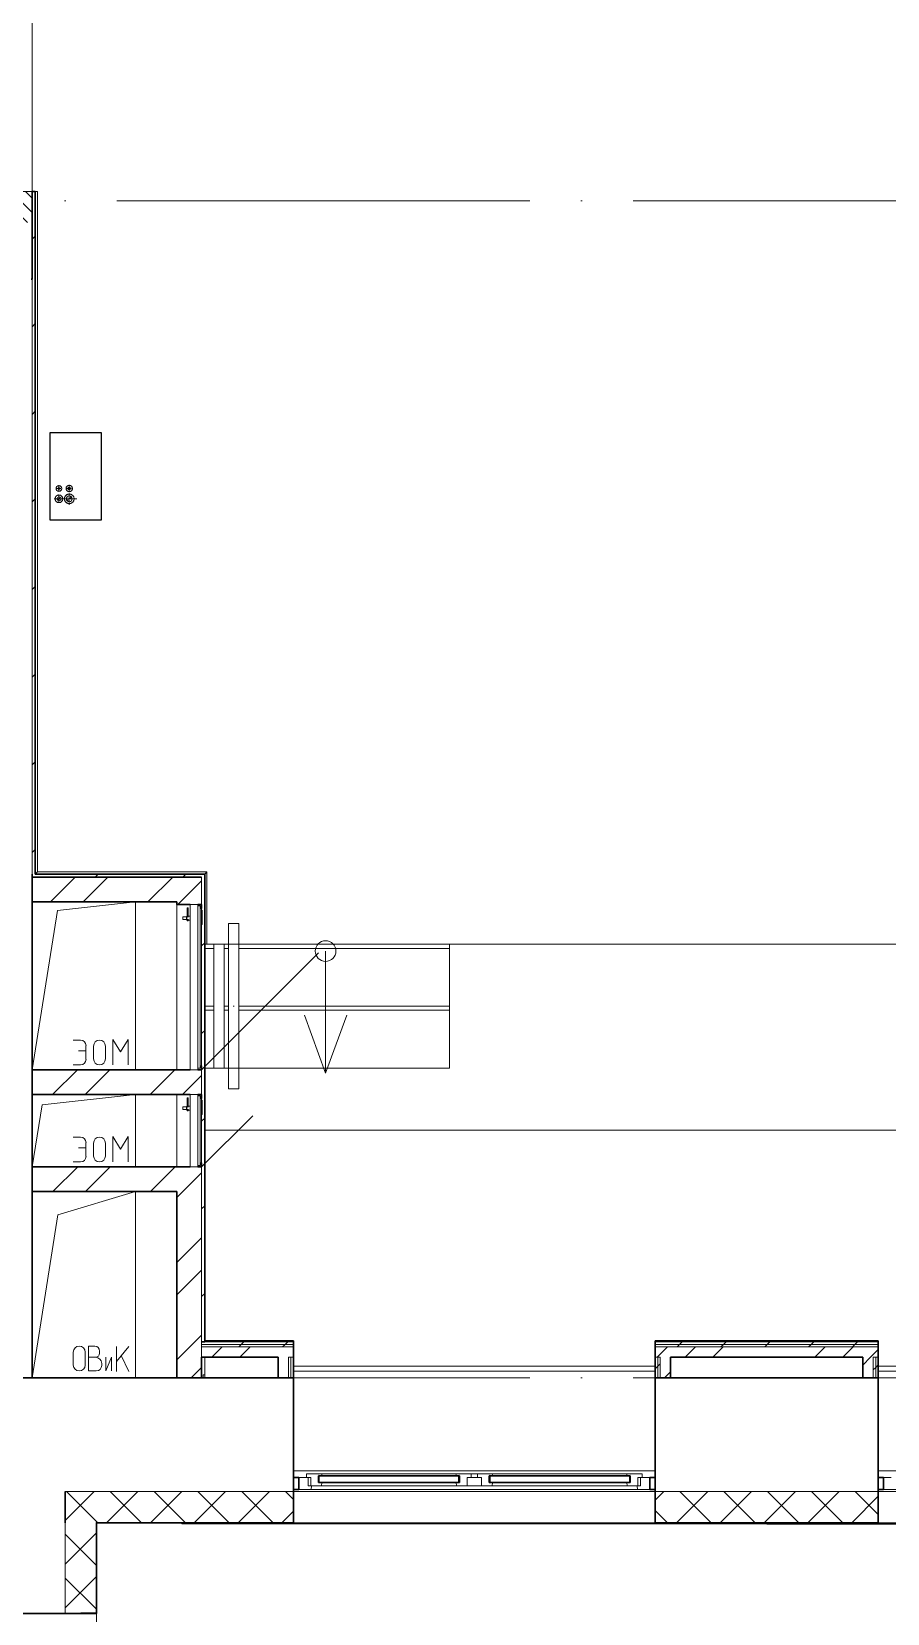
# Model space of a CAD drawing. Header units: millimetres. Extents: x -88595 to 880822, y -1054509 to -148035.
# Drawn here: x 302601 to 306742, y -248392 to -240733 of the extents above; entities that cross this region are included whole.
import ezdxf

# ---------------------------------------------------------------- set-up
doc = ezdxf.new("R2010")
doc.units = ezdxf.units.MM
for name, pattern in [('$0$ADSK_Осевая', [14, 10, -2, 0, -2]), ('ADSK_Линия сетки', [25, 20, -2.5, 0, -2.5]), ('ADSK_Штриховая_ш2 п1_5', [4.5, 3, -1.5])]:
    doc.linetypes.add(name, pattern=pattern)
for name, color, linetype, lineweight in [('_ Окна', 7, 'Continuous', 30), ('Аннотация', 7, 'Continuous', 20), ('Двери', 7, 'Continuous', 9), ('Изоляция', 7, 'Continuous', 18), ('Лестницы', 7, 'Continuous', 9), ('Линии', 7, 'Continuous', 9), ('Оборудование', 7, 'Continuous', 18), ('Ограждение', 7, 'Continuous', 9), ('Окна', 7, 'Continuous', 9), ('Оси', 7, 'Continuous', 9), ('Перекрытие', 7, 'Continuous', 18), ('Стены внутренние', 7, 'Continuous', 18), ('Стены наружные', 7, 'Continuous', 18), ('Стены штриховка', 7, 'Continuous', 9), ('Трубопровод', 7, 'Continuous', 18), ('Трубопроводы', 7, 'Continuous', 18), ('Узлы', 7, 'Continuous', 18)]:
    doc.layers.add(name, color=color, linetype=linetype, lineweight=lineweight)
doc.layers.add('П4', color=1, linetype='Continuous')

# ---------------------------------------------------------------- blocks, each defined once
blk = doc.blocks.new('2 этаж')
at = {"layer": 'Двери', "lineweight": 18, "true_color": 0xff0000}
h = blk.add_hatch(dxfattribs=at)
h.set_pattern_fill('FP_2', color=1, angle=90, style=0, pattern_type=2)
h.set_pattern_definition([(135, (331742.5, 687026.506), (-35.3553, -35.3553), [])])
h.paths.add_polyline_path([(331547.5, 686151.5), (331937.5, 686151.5), (331937.5, 686301.5), (331547.5, 686301.5), (331547.5, 686242.7)])
h.paths.add_polyline_path([(331547.5, 688001.5), (331937.5, 688001.5), (331937.5, 688151.5), (331547.5, 688151.5)])
at = {"lineweight": 18}
for p, q in [((332136.6, 680618.9), (332136.6, 680681.5)), ((332194, 680618.9), (332194, 680681.5)), ((332240.8, 680710.2), (332210.8, 680710.2)), ((332210.8, 680710.2), (332210.8, 680590.2)), ((332244.1, 680656.8), (332210.8, 680656.8)), ((332264.1, 680676.8), (332264.1, 680686.8)), ((332293.2, 680590.2), (332321.9, 680656.8)), ((332293.2, 680590.2), (332293.2, 680656.8)), ((332321.9, 680590.2), (332321.9, 680656.8)), ((332405, 680708.1), (332345, 680636.6)), ((332345, 680588.1), (332345, 680708.1)), ((332405, 680588.1), (332369, 680665.3)), ((332210.8, 680590.2), (332247.5, 680590.2)), ((332274.1, 680616.8), (332274.1, 680626.8))]:
    blk.add_line(p, q, dxfattribs=at)
for centre, radius, start, end in [((332165.3, 680681.5), 28.7, 0, 180), ((332240.8, 680686.8), 23.3, 0, 90), ((332244.1, 680676.8), 20, 270, 0), ((332244.1, 680626.8), 30, 0, 90), ((332165.3, 680618.9), 28.7, 180, 0), ((332247.5, 680616.8), 26.7, 270, 0)]:
    blk.add_arc(centre, radius, start, end, dxfattribs=at)
at = {"layer": '_ Окна'}
for p, q in [((333227.5, 680074.5), (333202.5, 680074.5)), ((333227.5, 680016.5), (333227.5, 680074.5)), ((333325.5, 680082.5), (333322.5, 680082.5)), ((333322.5, 680082.5), (333322.5, 680050.5)), ((333322.5, 680050.5), (333325.5, 680050.5)), ((334002.5, 680082.5), (333325.5, 680082.5)), ((333325.5, 680082.5), (333325.5, 680050.5)), ((333325.5, 680050.5), (333325.5, 680082.5)), ((333325.5, 680050.5), (334002.5, 680050.5)), ((334002.5, 680050.5), (334002.5, 680082.5)), ((334002.5, 680082.5), (334002.5, 680050.5)), ((334005.5, 680082.5), (334002.5, 680082.5)), ((334002.5, 680050.5), (334005.5, 680050.5)), ((334005.5, 680050.5), (334005.5, 680082.5)), ((334152.5, 680082.5), (334149.5, 680082.5)), ((334149.5, 680082.5), (334149.5, 680050.5)), ((334149.5, 680050.5), (334152.5, 680050.5)), ((334829.5, 680082.5), (334152.5, 680082.5)), ((334152.5, 680082.5), (334152.5, 680050.5)), ((334152.5, 680050.5), (334152.5, 680082.5)), ((334152.5, 680050.5), (334829.5, 680050.5)), ((334829.5, 680050.5), (334829.5, 680082.5)), ((334829.5, 680082.5), (334829.5, 680050.5)), ((334832.5, 680082.5), (334829.5, 680082.5)), ((334829.5, 680050.5), (334832.5, 680050.5)), ((334832.5, 680050.5), (334832.5, 680082.5)), ((334952.5, 680074.5), (334927.5, 680074.5)), ((334927.5, 680074.5), (334927.5, 680016.5)), ((336057.5, 680074.5), (336032.5, 680074.5)), ((336057.5, 680016.5), (336057.5, 680074.5)), ((333202.5, 680016.5), (333227.5, 680016.5)), ((334927.5, 680016.5), (334952.5, 680016.5)), ((336032.5, 680016.5), (336057.5, 680016.5))]:
    blk.add_line(p, q, dxfattribs=at)
at = {"layer": '_ Окна', "lineweight": 18}
for p, q in [((333265.5, 680074.5), (333227.5, 680074.5)), ((333227.5, 680074.5), (333227.5, 680016.5)), ((333321.5, 680091.5), (333265.5, 680091.5)), ((333265.5, 680091.5), (333265.5, 680074.5)), ((333265.5, 680074.5), (333285.5, 680074.5)), ((333273.5, 680033.5), (333273.5, 680074.5)), ((333285.5, 680074.5), (333285.5, 680033.5)), ((333322.5, 680090.5), (333321.5, 680091.5)), ((333323.5, 680091.5), (333322.5, 680090.5)), ((333322.5, 680050.5), (333322.5, 680082.5)), ((333322.5, 680082.5), (333340.5, 680082.5)), ((333340.5, 680050.5), (333322.5, 680050.5)), ((333338.1, 680091.5), (333323.5, 680091.5)), ((333335.9, 680033.5), (333340.5, 680050.5)), ((333340.5, 680082.5), (333338.1, 680091.5)), ((333989.9, 680091.5), (333987.5, 680082.5)), ((333987.5, 680082.5), (334005.5, 680082.5)), ((334005.5, 680050.5), (333987.5, 680050.5)), ((333987.5, 680050.5), (333992.1, 680033.5)), ((334004.5, 680091.5), (333989.9, 680091.5)), ((334005.5, 680090.5), (334004.5, 680091.5)), ((334006.5, 680091.5), (334005.5, 680090.5)), ((334005.5, 680082.5), (334005.5, 680050.5)), ((334062.5, 680091.5), (334006.5, 680091.5)), ((334042.5, 680033.5), (334042.5, 680074.5)), ((334042.5, 680074.5), (334062.5, 680074.5)), ((334062.5, 680074.5), (334062.5, 680091.5)), ((334148.5, 680091.5), (334092.5, 680091.5)), ((334092.5, 680091.5), (334092.5, 680074.5)), ((334092.5, 680074.5), (334112.5, 680074.5)), ((334112.5, 680074.5), (334112.5, 680033.5)), ((334149.5, 680090.5), (334148.5, 680091.5)), ((334150.5, 680091.5), (334149.5, 680090.5)), ((334149.5, 680050.5), (334149.5, 680082.5)), ((334149.5, 680082.5), (334167.5, 680082.5)), ((334167.5, 680050.5), (334149.5, 680050.5)), ((334165.1, 680091.5), (334150.5, 680091.5)), ((334162.9, 680033.5), (334167.5, 680050.5)), ((334167.5, 680082.5), (334165.1, 680091.5)), ((334816.9, 680091.5), (334814.5, 680082.5)), ((334814.5, 680082.5), (334832.5, 680082.5)), ((334832.5, 680050.5), (334814.5, 680050.5)), ((334814.5, 680050.5), (334819.1, 680033.5)), ((334831.5, 680091.5), (334816.9, 680091.5)), ((334832.5, 680090.5), (334831.5, 680091.5)), ((334833.5, 680091.5), (334832.5, 680090.5)), ((334832.5, 680082.5), (334832.5, 680050.5)), ((334889.5, 680091.5), (334833.5, 680091.5)), ((334869.5, 680033.5), (334869.5, 680074.5)), ((334869.5, 680074.5), (334889.5, 680074.5)), ((334881.5, 680074.5), (334881.5, 680033.5)), ((334889.5, 680074.5), (334889.5, 680091.5)), ((334927.5, 680074.5), (334889.5, 680074.5)), ((334927.5, 680016.5), (334927.5, 680074.5)), ((336095.5, 680074.5), (336057.5, 680074.5)), ((336057.5, 680074.5), (336057.5, 680016.5)), ((333227.5, 680016.5), (333286.9, 680016.5)), ((333285.5, 680033.5), (333273.5, 680033.5)), ((333285.5, 680033.5), (333335.9, 680033.5)), ((333286.9, 680016.5), (333291.5, 680033.5)), ((333992.1, 680033.5), (334042.5, 680033.5)), ((334112.5, 680033.5), (334162.9, 680033.5)), ((334819.1, 680033.5), (334869.5, 680033.5)), ((334863.5, 680033.5), (334868.1, 680016.5)), ((334868.1, 680016.5), (334927.5, 680016.5)), ((334881.5, 680033.5), (334869.5, 680033.5)), ((336057.5, 680016.5), (336116.9, 680016.5))]:
    blk.add_line(p, q, dxfattribs=at)
at = {"layer": 'Аннотация', "lineweight": 20}
for q in [(333254.9, 682313.4), (333460.1, 682313.4)]:
    blk.add_line((333357.5, 682031.5), q, dxfattribs=at)
blk.add_circle((333357.5, 682623.5), 50, dxfattribs=at)
at = {"layer": 'Двери', "linetype": 'ADSK_Штриховая_ш2 п1_5'}
for p, q in [((331937.5, 686301.5), (331547.5, 686301.5)), ((331937.5, 686151.5), (331937.5, 686301.5))]:
    blk.add_line(p, q, dxfattribs=at)
at = {"layer": 'Лестницы'}
for p, q in [((332817.5, 682656.5), (332772.5, 682656.5)), ((332887.5, 682656.5), (332867.5, 682656.5)), ((333957.5, 682656.5), (332937.5, 682656.5)), ((332817.5, 682636.5), (332772.5, 682636.5)), ((332887.5, 682636.5), (332867.5, 682636.5)), ((333957.5, 682636.5), (332937.5, 682636.5)), ((332817.5, 682356.5), (332772.5, 682356.5)), ((332817.5, 682336.5), (332772.5, 682336.5)), ((332887.5, 682356.5), (332867.5, 682356.5)), ((332887.5, 682336.5), (332867.5, 682336.5)), ((333957.5, 682356.5), (332937.5, 682356.5)), ((333957.5, 682336.5), (332937.5, 682336.5)), ((332817.5, 682056.5), (332772.5, 682056.5)), ((332887.5, 682056.5), (332867.5, 682056.5)), ((333957.5, 682056.5), (332937.5, 682056.5))]:
    blk.add_line(p, q, dxfattribs=at)
at = {"layer": 'Линии', "lineweight": 18, "ltscale": 100}
for p, q in [((331937.5, 682048.8), (332060, 682820.1)), ((332437.1, 682861.5), (332060, 682820.1)), ((332437.1, 682861.5), (332437.1, 682048.8)), ((332135.4, 682192.3), (332172, 682192.3)), ((332328.5, 682194.9), (332365, 682134.9)), ((332328.5, 682072.3), (332328.5, 682194.9)), ((332401.5, 682194.9), (332365, 682134.9)), ((332401.5, 682072.3), (332401.5, 682194.9)), ((332161.5, 682140.2), (332198, 682140.2)), ((332198, 682166.2), (332198, 682098.4)), ((332234.6, 682101), (332234.6, 682163.6)), ((332292, 682101), (332292, 682163.6)), ((332135.4, 682072.3), (332172, 682072.3)), ((331937.5, 681578.8), (331985.2, 681879.2)), ((332437.1, 681928.8), (331985.2, 681879.2)), ((332437.1, 681928.8), (332437.1, 681578.8)), ((332135.4, 681722.3), (332172, 681722.3)), ((332328.5, 681724.9), (332365, 681664.9)), ((332328.5, 681602.3), (332328.5, 681724.9)), ((332401.5, 681724.9), (332365, 681664.9)), ((332401.5, 681602.3), (332401.5, 681724.9)), ((332161.5, 681670.2), (332198, 681670.2)), ((332198, 681696.2), (332198, 681628.4)), ((332234.6, 681631), (332234.6, 681693.6)), ((332292, 681631), (332292, 681693.6)), ((332135.4, 681602.3), (332172, 681602.3)), ((332437.1, 681458.8), (332062.4, 681346.1)), ((332437.1, 681458.8), (332437.1, 680556.5)), ((331937.5, 680556.5), (332062.4, 681346.1))]:
    blk.add_line(p, q, dxfattribs=at)
at = {"layer": 'Линии', "ltscale": 100}
blk.add_line((333957.5, 682056.5), (333957.5, 682631.5), dxfattribs=at)
at = {"layer": 'Линии', "lineweight": 18}
for centre, radius, start, end in [((332172, 682166.2), 26.1, 0, 90), ((332263.3, 682163.6), 28.7, 0, 180), ((332172, 682098.4), 26.1, 270, 0), ((332263.3, 682101), 28.7, 180, 0), ((332172, 681696.2), 26.1, 0, 90), ((332263.3, 681693.6), 28.7, 0, 180), ((332172, 681628.4), 26.1, 270, 0), ((332263.3, 681631), 28.7, 180, 0)]:
    blk.add_arc(centre, radius, start, end, dxfattribs=at)
at = {"layer": 'Оборудование'}
for p, q in [((332687.1, 682833), (332687.1, 682787.2)), ((332692.1, 682833), (332687.1, 682833)), ((332692.1, 682787.2), (332692.1, 682833)), ((332738.9, 682848.8), (332702.5, 682848.8)), ((332702.5, 682848.8), (332702.5, 682048.8)), ((332739.8, 682049.8), (332739.8, 682847.9)), ((332749.5, 682841.8), (332739.8, 682841.8)), ((332750.5, 682056.8), (332750.5, 682840.9)), ((332757.5, 682829.8), (332752, 682829.8)), ((332757.5, 682067.8), (332757.5, 682829.8)), ((332759.5, 682820.8), (332757.5, 682820.8)), ((332759.5, 682816.8), (332759.5, 682820.8)), ((332759.5, 682816.8), (332759.5, 682820.8)), ((332759.5, 682816.8), (332759.5, 682756.3)), ((332684.6, 682788.5), (332667.2, 682788.5)), ((332667.2, 682788.5), (332667.2, 682776.2)), ((332667.2, 682776.2), (332684.6, 682776.2)), ((332686.6, 682790.4), (332684.6, 682788.5)), ((332684.6, 682788.5), (332684.6, 682776.2)), ((332684.6, 682776.2), (332686.6, 682774.3)), ((332702.5, 682792), (332686.6, 682792)), ((332686.6, 682792), (332686.6, 682772.7)), ((332686.6, 682772.7), (332702.5, 682772.7)), ((332687.1, 682777.5), (332687.1, 682769.3)), ((332687.1, 682769.3), (332692.1, 682769.3)), ((332692.1, 682769.3), (332692.1, 682777.5)), ((332757.5, 682752.3), (332759.5, 682752.3)), ((332759.5, 682752.3), (332759.5, 682756.3)), ((332759.5, 682752.3), (332759.5, 682756.3)), ((332757.5, 682048.8), (333323.2, 682614.5)), ((332702.5, 682048.8), (332738.9, 682048.8)), ((332739.8, 682055.8), (332749.5, 682055.8)), ((332752, 682067.8), (332757.5, 682067.8)), ((332687.1, 681913), (332687.1, 681867.2)), ((332692.1, 681913), (332687.1, 681913)), ((332692.1, 681867.2), (332692.1, 681913)), ((332738.9, 681928.8), (332702.5, 681928.8)), ((332702.5, 681928.8), (332702.5, 681578.8)), ((332739.8, 681579.8), (332739.8, 681927.9)), ((332749.5, 681921.8), (332739.8, 681921.8)), ((332749.5, 681900.8), (332750.7, 681900.8)), ((332749.5, 681900.8), (332750.7, 681900.8)), ((332750.5, 681586.8), (332750.5, 681920.9)), ((332757.5, 681909.8), (332752, 681909.8)), ((332757.5, 681597.8), (332757.5, 681909.8)), ((332759.5, 681900.8), (332757.5, 681900.8)), ((332759.5, 681896.8), (332759.5, 681900.8)), ((332759.5, 681896.8), (332759.5, 681900.8)), ((332759.5, 681896.8), (332759.5, 681836.3)), ((332684.6, 681868.5), (332667.2, 681868.5)), ((332667.2, 681868.5), (332667.2, 681856.2)), ((332667.2, 681856.2), (332684.6, 681856.2)), ((332686.6, 681870.4), (332684.6, 681868.5)), ((332684.6, 681868.5), (332684.6, 681856.2)), ((332684.6, 681856.2), (332686.6, 681854.3)), ((332702.5, 681872), (332686.6, 681872)), ((332686.6, 681872), (332686.6, 681852.7)), ((332686.6, 681852.7), (332702.5, 681852.7)), ((332687.1, 681857.5), (332687.1, 681849.3)), ((332687.1, 681849.3), (332692.1, 681849.3)), ((332692.1, 681849.3), (332692.1, 681857.5)), ((332757.5, 681832.3), (332759.5, 681832.3)), ((332757.5, 681578.8), (333005, 681826.3)), ((332759.5, 681832.3), (332759.5, 681836.3)), ((332759.5, 681832.3), (332759.5, 681836.3)), ((332702.5, 681578.8), (332738.9, 681578.8)), ((332739.8, 681585.8), (332749.5, 681585.8)), ((332750.7, 681606.8), (332749.5, 681606.8)), ((332749.5, 681606.8), (332750.7, 681606.8)), ((332752, 681597.8), (332757.5, 681597.8))]:
    blk.add_line(p, q, dxfattribs=at)
for points, knots in [([(332739.8, 682847.9), (332739.8, 682848), (332739.8, 682848.1), (332739.7, 682848.3), (332739.7, 682848.4), (332739.5, 682848.6), (332739.3, 682848.7), (332739.1, 682848.8), (332739, 682848.8), (332738.9, 682848.8)], [0, 0, 0, 0, 0.166667, 0.25, 0.333333, 0.5, 0.666667, 0.833333, 1, 1, 1, 1]), ([(332750.5, 682840.9), (332750.5, 682841), (332750.5, 682841.1), (332750.4, 682841.3), (332750.4, 682841.4), (332750.3, 682841.5), (332750.2, 682841.6), (332750, 682841.7), (332749.8, 682841.8), (332749.6, 682841.8), (332749.5, 682841.8)], [0, 0, 0, 0, 0.166667, 0.25, 0.333333, 0.416667, 0.541667, 0.666667, 0.833333, 1, 1, 1, 1]), ([(332752, 682829.8), (332751.9, 682829.8), (332751.7, 682829.9), (332751.4, 682830), (332751.3, 682830), (332751.1, 682830.2), (332750.9, 682830.3), (332750.8, 682830.4), (332750.7, 682830.6), (332750.6, 682830.8), (332750.5, 682831), (332750.5, 682831.2), (332750.5, 682831.4)], [0, 0, 0, 0, 0.166667, 0.25, 0.333333, 0.416667, 0.5, 0.583333, 0.666667, 0.75, 0.833333, 1, 1, 1, 1]), ([(332738.9, 682048.8), (332739, 682048.8), (332739.1, 682048.9), (332739.3, 682049), (332739.5, 682049.1), (332739.7, 682049.3), (332739.7, 682049.4), (332739.8, 682049.6), (332739.8, 682049.7), (332739.8, 682049.8)], [-1, -1, -1, -1, -0.833333, -0.666667, -0.5, -0.333333, -0.25, -0.166667, 0, 0, 0, 0]), ([(332749.5, 682055.8), (332749.6, 682055.8), (332749.8, 682055.9), (332750, 682056), (332750.2, 682056.1), (332750.3, 682056.2), (332750.4, 682056.3), (332750.4, 682056.4), (332750.5, 682056.6), (332750.5, 682056.7), (332750.5, 682056.8)], [-1, -1, -1, -1, -0.833333, -0.666667, -0.541667, -0.416667, -0.333333, -0.25, -0.166667, 0, 0, 0, 0]), ([(332750.5, 682066.3), (332750.5, 682066.4), (332750.5, 682066.6), (332750.6, 682066.9), (332750.7, 682067.1), (332750.8, 682067.2), (332750.9, 682067.4), (332751.1, 682067.5), (332751.3, 682067.6), (332751.4, 682067.7), (332751.7, 682067.8), (332751.9, 682067.8), (332752, 682067.8)], [-1, -1, -1, -1, -0.833333, -0.75, -0.666667, -0.583333, -0.5, -0.416667, -0.333333, -0.25, -0.166667, 0, 0, 0, 0]), ([(332739.8, 681927.9), (332739.8, 681928), (332739.8, 681928.1), (332739.7, 681928.3), (332739.7, 681928.4), (332739.5, 681928.6), (332739.3, 681928.7), (332739.1, 681928.8), (332739, 681928.8), (332738.9, 681928.8)], [0, 0, 0, 0, 0.166667, 0.25, 0.333333, 0.5, 0.666667, 0.833333, 1, 1, 1, 1]), ([(332750.5, 681920.9), (332750.5, 681921), (332750.5, 681921.1), (332750.4, 681921.3), (332750.4, 681921.4), (332750.3, 681921.5), (332750.2, 681921.6), (332750, 681921.7), (332749.8, 681921.8), (332749.6, 681921.8), (332749.5, 681921.8)], [0, 0, 0, 0, 0.166667, 0.25, 0.333333, 0.416667, 0.541667, 0.666667, 0.833333, 1, 1, 1, 1]), ([(332752, 681909.8), (332751.9, 681909.8), (332751.7, 681909.9), (332751.4, 681910), (332751.3, 681910), (332751.1, 681910.2), (332750.9, 681910.3), (332750.8, 681910.4), (332750.7, 681910.6), (332750.6, 681910.8), (332750.5, 681911), (332750.5, 681911.2), (332750.5, 681911.4)], [0, 0, 0, 0, 0.166667, 0.25, 0.333333, 0.416667, 0.5, 0.583333, 0.666667, 0.75, 0.833333, 1, 1, 1, 1]), ([(332738.9, 681578.8), (332739, 681578.8), (332739.1, 681578.9), (332739.3, 681579), (332739.5, 681579.1), (332739.7, 681579.3), (332739.7, 681579.4), (332739.8, 681579.6), (332739.8, 681579.7), (332739.8, 681579.8)], [-1, -1, -1, -1, -0.833333, -0.666667, -0.5, -0.333333, -0.25, -0.166667, 0, 0, 0, 0]), ([(332749.5, 681585.8), (332749.6, 681585.8), (332749.8, 681585.9), (332750, 681586), (332750.2, 681586.1), (332750.3, 681586.2), (332750.4, 681586.3), (332750.4, 681586.4), (332750.5, 681586.6), (332750.5, 681586.7), (332750.5, 681586.8)], [-1, -1, -1, -1, -0.833333, -0.666667, -0.541667, -0.416667, -0.333333, -0.25, -0.166667, 0, 0, 0, 0]), ([(332750.5, 681596.3), (332750.5, 681596.4), (332750.5, 681596.6), (332750.6, 681596.9), (332750.7, 681597.1), (332750.8, 681597.2), (332750.9, 681597.4), (332751.1, 681597.5), (332751.3, 681597.6), (332751.4, 681597.7), (332751.7, 681597.8), (332751.9, 681597.8), (332752, 681597.8)], [-1, -1, -1, -1, -0.833333, -0.75, -0.666667, -0.583333, -0.5, -0.416667, -0.333333, -0.25, -0.166667, 0, 0, 0, 0])]:
    blk.add_open_spline(points, degree=3, knots=knots, dxfattribs=at)
at = {"layer": 'Ограждение'}
for p, q in [((331952.5, 686301.5), (331962.5, 686301.5)), ((331962.5, 683006.5), (331962.5, 686301.5)), ((331962.5, 683006.5), (331952.5, 682996.5)), ((332782.5, 683006.5), (331962.5, 683006.5)), ((332782.5, 683006.5), (332772.5, 682996.5)), ((332782.5, 682656.5), (332782.5, 683006.5)), ((332887.5, 682756.5), (332887.5, 682656.5)), ((332937.5, 682756.5), (332887.5, 682756.5)), ((332887.5, 682756.5), (332887.5, 682656.5)), ((332914.8, 682756.5), (332910.2, 682756.5)), ((332937.5, 682656.5), (332937.5, 682756.5)), ((332937.5, 682756.5), (332937.5, 682656.5)), ((332817.5, 682656.5), (332867.5, 682656.5)), ((332817.5, 682656.5), (332817.5, 682356.5)), ((332867.5, 682656.5), (332867.5, 682356.5)), ((332887.5, 682656.5), (332887.5, 682348.2)), ((332937.5, 682656.5), (332887.5, 682656.5)), ((332887.5, 682656.5), (332887.5, 682356.5)), ((332937.5, 682348.2), (332937.5, 682656.5)), ((332937.5, 682656.5), (332937.5, 682356.5)), ((333957.5, 682056.5), (333957.5, 682656.5)), ((346862.8, 682656.5), (333957.5, 682656.5)), ((332817.5, 682356.5), (332817.5, 682056.5)), ((332867.5, 682356.5), (332867.5, 682056.5)), ((332887.5, 682356.5), (332887.5, 682056.5)), ((332887.5, 682348.2), (332887.5, 682056.5)), ((332937.5, 682356.5), (332937.5, 682056.5)), ((332937.5, 682056.5), (332937.5, 682348.2)), ((332867.5, 682056.5), (332817.5, 682056.5)), ((332937.5, 682056.5), (332887.5, 682056.5)), ((332887.5, 682056.5), (332887.5, 681956.5)), ((332887.5, 682056.5), (332887.5, 681956.5)), ((332910.2, 682056.5), (332914.8, 682056.5)), ((332937.5, 681956.5), (332937.5, 682056.5)), ((332937.5, 682056.5), (332937.5, 681956.5)), ((332937.5, 681956.5), (332887.5, 681956.5)), ((332910.2, 681956.5), (332914.8, 681956.5)), ((346862.8, 681756.5), (332772.5, 681756.5)), ((332772.5, 680556.5), (332772.5, 680656.5)), ((334952.5, 680614), (333202.5, 680614)), ((333202.5, 680589), (334952.5, 680589)), ((337782.5, 680614), (336032.5, 680614)), ((336032.5, 680589), (337782.5, 680589)), ((334952.5, 680106.5), (333202.5, 680106.5)), ((337782.5, 680106.5), (336032.5, 680106.5))]:
    blk.add_line(p, q, dxfattribs=at)
at = {"layer": 'Ограждение', "flags": 128}
blk.add_lwpolyline([(332910.6, 682656.5), (332912.5, 682656.5), (332914.4, 682656.5)], dxfattribs=at)
at = {"layer": 'Ограждение'}
blk.add_open_spline([(332910.2, 682356.5), (332910.9, 682356.5), (332912.5, 682356.5), (332914.1, 682356.5), (332914.8, 682356.5)], degree=3, dxfattribs=at)
at = {"layer": 'Окна'}
for p, q in [((333323.5, 680091.5), (333321.5, 680091.5)), ((333989.9, 680091.5), (333338.1, 680091.5)), ((334006.5, 680091.5), (334004.5, 680091.5)), ((334062.5, 680091.5), (334092.5, 680091.5)), ((334092.5, 680074.5), (334062.5, 680074.5)), ((334150.5, 680091.5), (334148.5, 680091.5)), ((334816.9, 680091.5), (334165.1, 680091.5)), ((334833.5, 680091.5), (334831.5, 680091.5)), ((333286.9, 680016.5), (334868.1, 680016.5)), ((333335.9, 680033.5), (333992.1, 680033.5)), ((334112.5, 680033.5), (334042.5, 680033.5)), ((334162.9, 680033.5), (334819.1, 680033.5))]:
    blk.add_line(p, q, dxfattribs=at)
at = {"layer": 'Оси', "linetype": 'ADSK_Линия сетки', "ltscale": 100}
for p, q in [((359347.5, 686256.5), (287587.4, 686256.5)), ((359347.5, 680556.5), (287625.2, 680556.5))]:
    blk.add_line(p, q, dxfattribs=at)
at = {"layer": 'Перекрытие', "color": 49, "ltscale": 100, "true_color": 0x464646}
for p, q in [((332437.1, 682861.5), (332437.1, 682048.8)), ((332817.5, 682056.5), (332772.5, 682056.5)), ((332887.5, 682056.5), (332867.5, 682056.5)), ((333957.5, 682056.5), (332937.5, 682056.5)), ((332437.1, 681928.8), (332437.1, 681578.8)), ((332437.1, 681458.8), (332437.1, 680556.5))]:
    blk.add_line(p, q, dxfattribs=at)
at = {"layer": 'Стены внутренние'}
for p, q in [((331937.5, 682996.5), (331937.5, 688001.5)), ((332097.5, 680006.5), (344472.5, 680006.5)), ((332097.5, 679416.5), (332097.5, 679854.5)), ((334952.5, 679854.5), (333202.5, 679854.5)), ((337782.5, 679854.5), (336032.5, 679854.5)), ((332249.5, 679416.5), (332249.5, 678086.5))]:
    blk.add_line(p, q, dxfattribs=at)
at = {"layer": 'Стены внутренние', "lineweight": 30}
for p, q in [((331937.5, 685876.5), (331932.5, 685876.5)), ((331937.5, 682048.8), (331937.5, 682861.5)), ((331937.5, 681578.8), (331937.5, 681928.8)), ((331937.5, 680556.5), (331937.5, 681458.8)), ((331547.5, 680556.5), (332637.5, 680556.5)), ((331937.5, 680556.5), (331547.5, 680556.5)), ((332757.5, 680556.5), (333127.5, 680556.5)), ((333202.5, 680556.5), (333202.5, 679854.5)), ((334952.5, 680556.5), (334952.5, 679854.5)), ((335027.5, 680556.5), (335957.5, 680556.5)), ((336032.5, 680556.5), (336032.5, 679854.5)), ((332097.5, 679854.5), (332097.5, 680006.5)), ((332249.5, 679854.5), (333202.5, 679854.5)), ((332249.5, 679854.5), (332249.5, 679416.5)), ((334952.5, 679854.5), (336032.5, 679854.5)), ((331547.5, 679416.5), (332249.5, 679416.5))]:
    blk.add_line(p, q, dxfattribs=at)
at = {"layer": 'Стены внутренние', "linetype": 'Continuous', "lineweight": 9}
for p, q in [((332097.5, 679866.9), (332237.1, 680006.5)), ((332253, 679856.5), (332103, 680006.5)), ((332299.3, 679856.5), (332449.3, 680006.5)), ((332465.1, 679856.5), (332315.1, 680006.5)), ((332511.4, 679856.5), (332661.4, 680006.5)), ((332677.2, 679856.5), (332527.2, 680006.5)), ((332723.5, 679856.5), (332873.5, 680006.5)), ((332889.4, 679856.5), (332739.4, 680006.5)), ((332935.7, 679856.5), (333085.7, 680006.5)), ((333101.5, 679856.5), (332951.5, 680006.5)), ((333202.5, 679967.6), (333163.6, 680006.5)), ((334952.5, 679964.1), (334994.9, 680006.5)), ((335057, 679856.5), (335207, 680006.5)), ((335222.8, 679856.5), (335072.8, 680006.5)), ((335269.1, 679856.5), (335419.1, 680006.5)), ((335434.9, 679856.5), (335284.9, 680006.5)), ((335481.3, 679856.5), (335631.3, 680006.5)), ((335647.1, 679856.5), (335497.1, 680006.5)), ((335693.4, 679856.5), (335843.4, 680006.5)), ((335859.2, 679856.5), (335709.2, 680006.5)), ((335905.5, 679856.5), (336032.5, 679983.5)), ((336030.5, 679897.3), (335921.3, 680006.5)), ((333147.8, 679856.5), (333200.5, 679909.2)), ((335010.7, 679856.5), (334954.5, 679912.7)), ((332917.3, 679856.5), (332916.1, 679854.5)), ((333126.5, 679854.5), (333125.3, 679856.5)), ((335590.1, 679854.5), (335589, 679856.5)), ((335732.9, 679856.5), (335732, 679854.9)), ((332097.5, 679654.7), (332247.5, 679804.7)), ((332247.5, 679649.8), (332097.5, 679799.8)), ((332097.5, 679442.6), (332247.5, 679592.6)), ((332247.5, 679437.7), (332097.5, 679587.7))]:
    blk.add_line(p, q, dxfattribs=at)
at = {"layer": 'Стены наружные', "lineweight": 30}
for p, q in [((331937.5, 686301.5), (331937.5, 685876.5)), ((331937.5, 686301.5), (331952.5, 686301.5)), ((331952.5, 682996.5), (331952.5, 686301.5)), ((331937.5, 682861.5), (331937.5, 682996.5)), ((331937.5, 682981.5), (332757.5, 682981.5)), ((331952.5, 682996.5), (332772.5, 682996.5)), ((332772.5, 682996.5), (332772.5, 680736.5)), ((332637.5, 682861.5), (331937.5, 682861.5)), ((332637.5, 682861.5), (332637.5, 682848.8)), ((332637.5, 682848.8), (332702.5, 682848.8)), ((332739.1, 682848.8), (332757.5, 682848.8)), ((332757.5, 682829.8), (332757.5, 682848.8)), ((331937.5, 682048.8), (332702.5, 682048.8)), ((331937.5, 681928.8), (331937.5, 682048.8)), ((332739.1, 682048.8), (332757.5, 682048.8)), ((332757.5, 682048.8), (332757.5, 682067.8)), ((332702.5, 681928.8), (331937.5, 681928.8)), ((332739.1, 681928.8), (332757.5, 681928.8)), ((332757.5, 681909.8), (332757.5, 681928.8)), ((331937.5, 681578.8), (332702.5, 681578.8)), ((331937.5, 681458.8), (331937.5, 681578.8)), ((332739.1, 681578.8), (332757.5, 681578.8)), ((332757.5, 681578.8), (332757.5, 681597.8)), ((332637.5, 681458.8), (331937.5, 681458.8)), ((332637.5, 680556.5), (332637.5, 681458.8)), ((332772.5, 680731.5), (332757.5, 680731.5)), ((332772.5, 680731.5), (332757.5, 680731.5)), ((333202.5, 680736.5), (332772.5, 680736.5)), ((333202.5, 680656.5), (333202.5, 680736.5)), ((336032.5, 680736.5), (334952.5, 680736.5)), ((334952.5, 680656.5), (334952.5, 680736.5)), ((336032.5, 680736.5), (336032.5, 680556.5)), ((333127.5, 680656.5), (332757.5, 680656.5)), ((332757.5, 680656.5), (332757.5, 680556.5)), ((333127.5, 680556.5), (333127.5, 680656.5)), ((333202.5, 680656.5), (333202.5, 680556.5)), ((334952.5, 680556.5), (334952.5, 680656.5)), ((335027.5, 680656.5), (335957.5, 680656.5)), ((335027.5, 680656.5), (335027.5, 680556.5)), ((335957.5, 680556.5), (335957.5, 680656.5)), ((332637.5, 680556.5), (332757.5, 680556.5)), ((333127.5, 680556.5), (333202.5, 680556.5)), ((334952.5, 680556.5), (335027.5, 680556.5)), ((335957.5, 680556.5), (336032.5, 680556.5))]:
    blk.add_line(p, q, dxfattribs=at)
at = {"layer": 'Стены наружные', "linetype": 'Continuous', "lineweight": 9}
for p, q in [((331937.5, 686070.8), (331952.5, 686085.8)), ((331937.5, 685646.6), (331952.5, 685661.6)), ((331937.5, 685222.3), (331952.5, 685237.3)), ((331937.5, 684798), (331952.5, 684813)), ((331937.5, 684373.8), (331952.5, 684388.8)), ((331937.5, 683949.5), (331952.5, 683964.5)), ((331937.5, 683525.2), (331952.5, 683540.2)), ((331937.5, 683101), (331952.5, 683116)), ((332026.3, 682861.5), (332146.3, 682981.5)), ((332183.5, 682861.5), (332303.5, 682981.5)), ((332242.3, 682981.5), (332257.3, 682996.5)), ((332497.8, 682861.5), (332617.8, 682981.5)), ((332642.3, 682848.8), (332757.5, 682964.1)), ((332666.6, 682981.5), (332681.6, 682996.5)), ((332757.6, 682648.2), (332772.5, 682663.2)), ((332757.8, 682224.2), (332772.5, 682238.9)), ((332036.6, 681928.8), (332156.6, 682048.8)), ((332193.7, 681928.8), (332313.7, 682048.8)), ((332508, 681928.8), (332628, 682048.8)), ((332665.2, 681928.8), (332757.5, 682021.2)), ((332757.5, 681799.7), (332772.5, 681814.7)), ((332038, 681458.8), (332158, 681578.8)), ((332195.2, 681458.8), (332315.2, 681578.8)), ((332509.5, 681458.8), (332629.5, 681578.8)), ((332637.5, 681429.7), (332757.5, 681549.7)), ((332757.5, 681375.4), (332772.5, 681390.4)), ((332637.5, 681115.4), (332757.5, 681235.4)), ((332637.5, 680958.2), (332757.5, 681078.2)), ((332757.5, 680951.1), (332772.5, 680966.1)), ((332637.5, 680643.9), (332757.5, 680763.9)), ((332949.6, 680719), (332962.1, 680731.5)), ((332962.1, 680731.5), (332967.1, 680736.5)), ((333161.8, 680719), (333174.3, 680731.5)), ((335071, 680719), (335083.5, 680731.5)), ((335083.5, 680731.5), (335088.5, 680736.5)), ((335283.1, 680719), (335295.6, 680731.5)), ((335495.2, 680719), (335507.7, 680731.5)), ((335507.7, 680731.5), (335512.7, 680736.5)), ((335707.4, 680719), (335719.9, 680731.5)), ((335919.5, 680719), (335932, 680731.5)), ((335932, 680731.5), (335937, 680736.5)), ((332807.2, 680656.5), (332857.2, 680706.5)), ((332937.1, 680706.5), (332949.6, 680719)), ((332942.2, 680656.5), (332992.2, 680706.5)), ((333149.3, 680706.5), (333161.8, 680719)), ((334962.3, 680656.5), (335012.3, 680706.5)), ((335058.5, 680706.5), (335071, 680719)), ((335097.2, 680656.5), (335147.2, 680706.5)), ((335232.1, 680656.5), (335282.1, 680706.5)), ((335270.6, 680706.5), (335283.1, 680719)), ((335482.7, 680706.5), (335495.2, 680719)), ((335694.9, 680706.5), (335707.4, 680719)), ((335725.6, 680656.5), (335775.6, 680706.5)), ((335860.5, 680656.5), (335910.5, 680706.5)), ((335907, 680706.5), (335919.5, 680719)), ((335957.5, 680618.5), (335995.5, 680656.5)), ((335995.5, 680656.5), (336032.5, 680693.5)), ((332707.2, 680556.5), (332757.5, 680606.8)), ((334952.5, 680600.5), (334965, 680613)), ((334965, 680613), (334977.5, 680625.5)), ((334997.2, 680556.5), (335027.5, 680586.8)), ((336007.5, 680594.9), (336020, 680607.4)), ((336020, 680607.4), (336032.5, 680619.9))]:
    blk.add_line(p, q, dxfattribs=at)
at = {"layer": 'Стены наружные'}
for p, q in [((332637.5, 682048.8), (332637.5, 682848.8)), ((332637.5, 681578.8), (332637.5, 681928.8)), ((332765, 680571.5), (332772.5, 680571.5)), ((332765, 680556.5), (332765, 680571.5)), ((332662.5, 679849.5), (332662.5, 679854.5)), ((335492.5, 679849.5), (332662.5, 679849.5)), ((333202.5, 679854.5), (334952.5, 679854.5)), ((333202.5, 679854.5), (333202.5, 679849.5)), ((334952.5, 679849.5), (334952.5, 679854.5)), ((335492.5, 679848.5), (335492.5, 679854.5)), ((335492.5, 679853.5), (338317.5, 679853.5)), ((338317.5, 679848.5), (335492.5, 679848.5))]:
    blk.add_line(p, q, dxfattribs=at)
at = {"layer": 'Стены штриховка'}
for p, q in [((332757.5, 682981.5), (332757.5, 682848.8)), ((332757.5, 682048.8), (332757.5, 681928.8)), ((332757.5, 680656.5), (332757.5, 681578.8)), ((332772.5, 680731.5), (333202.5, 680731.5)), ((333202.5, 680731.5), (332772.5, 680731.5)), ((334952.5, 680731.5), (336032.5, 680731.5)), ((336032.5, 680731.5), (334952.5, 680731.5)), ((333202.5, 680719), (332757.5, 680719)), ((333202.5, 680706.5), (332757.5, 680706.5)), ((333177.5, 680556.5), (333177.5, 680656.5)), ((333177.5, 680656.5), (333202.5, 680656.5)), ((333190, 680556.5), (333190, 680656.5)), ((336032.5, 680719), (334952.5, 680719)), ((336032.5, 680706.5), (334952.5, 680706.5)), ((334952.5, 680656.5), (334977.5, 680656.5)), ((334965, 680556.5), (334965, 680656.5)), ((334977.5, 680556.5), (334977.5, 680656.5)), ((336007.5, 680556.5), (336007.5, 680656.5)), ((336007.5, 680656.5), (336032.5, 680656.5)), ((336020, 680556.5), (336020, 680656.5)), ((333202.5, 679930.5), (333200.5, 679930.5)), ((333200.5, 679930.5), (333200.5, 679856.5)), ((334954.5, 679930.5), (334952.5, 679930.5)), ((334954.5, 679856.5), (334954.5, 679930.5)), ((336032.5, 679930.5), (336030.5, 679930.5)), ((336030.5, 679930.5), (336030.5, 679856.5)), ((333200.5, 679856.5), (332247.5, 679856.5)), ((332247.5, 679856.5), (332247.5, 679418.5)), ((332249.5, 679854.5), (332247.5, 679854.5)), ((336030.5, 679856.5), (334954.5, 679856.5)), ((332173.5, 679418.5), (332173.5, 679416.5)), ((332247.5, 679418.5), (332173.5, 679418.5))]:
    blk.add_line(p, q, dxfattribs=at)
at = {"layer": 'Узлы'}
blk.add_line((333357.5, 682623.5), (333357.5, 682031.5), dxfattribs=at)

msp = doc.modelspace()

# ---------------------------------------------------------------- linework, layer by layer
at = {"layer": 'Изоляция', "color": 190, "true_color": 0x8000ff, "flags": 128}
for points in [[(302719, -242945.2), (302719, -242944.6), (302719, -242944.1), (302719.1, -242943.5), (302719.2, -242943), (302719.3, -242942.4), (302719.4, -242941.9), (302719.5, -242941.4), (302719.7, -242940.8), (302719.9, -242940.3), (302720.1, -242939.8), (302720.3, -242939.3), (302720.5, -242938.8), (302720.8, -242938.3), (302721.1, -242937.9), (302721.4, -242937.4), (302721.7, -242937), (302722.1, -242936.5), (302722.4, -242936.1), (302722.8, -242935.7), (302723.2, -242935.3), (302723.6, -242934.9), (302724, -242934.6), (302724.4, -242934.2), (302724.9, -242933.9), (302725.3, -242933.6), (302725.8, -242933.3), (302726.3, -242933), (302726.8, -242932.8), (302727.3, -242932.6), (302727.8, -242932.3), (302728.3, -242932.2), (302728.8, -242932), (302729.3, -242931.8), (302729.9, -242931.7), (302730.4, -242931.6), (302731, -242931.5), (302731.5, -242931.5), (302732.1, -242931.4), (302732.6, -242931.4), (302732.8, -242931.4)], [(302732.8, -242931.4), (302733.3, -242931.4), (302733.9, -242931.5), (302734.4, -242931.5), (302734.9, -242931.6), (302735.5, -242931.7), (302736, -242931.8), (302736.6, -242931.9), (302737.1, -242932.1), (302737.6, -242932.3), (302738.1, -242932.5), (302738.6, -242932.7), (302739.1, -242933), (302739.6, -242933.2), (302740.1, -242933.5), (302740.5, -242933.8), (302741, -242934.1), (302741.4, -242934.5), (302741.8, -242934.8), (302742.2, -242935.2), (302742.6, -242935.6), (302743, -242936), (302743.4, -242936.4), (302743.7, -242936.8), (302744, -242937.3), (302744.3, -242937.7), (302744.6, -242938.2), (302744.9, -242938.7), (302745.1, -242939.2), (302745.4, -242939.7), (302745.6, -242940.2), (302745.8, -242940.7), (302745.9, -242941.2), (302746.1, -242941.8), (302746.2, -242942.3), (302746.3, -242942.8), (302746.4, -242943.4), (302746.5, -242943.9), (302746.5, -242944.5), (302746.5, -242945), (302746.5, -242945.2)], [(302767.4, -242945.2), (302767.4, -242944.6), (302767.5, -242943.9), (302767.5, -242943.3), (302767.6, -242942.7), (302767.7, -242942.1), (302767.8, -242941.5), (302768, -242940.9), (302768.2, -242940.3), (302768.4, -242939.8), (302768.6, -242939.2), (302768.9, -242938.6), (302769.1, -242938.1), (302769.4, -242937.5), (302769.7, -242937), (302770.1, -242936.5), (302770.4, -242936), (302770.8, -242935.5), (302771.2, -242935.1), (302771.6, -242934.6), (302772.1, -242934.2), (302772.5, -242933.7), (302773, -242933.3), (302773.5, -242933), (302773.9, -242932.6), (302774.5, -242932.3), (302775, -242931.9), (302775.5, -242931.6), (302776.1, -242931.4), (302776.6, -242931.1), (302777.2, -242930.9), (302777.8, -242930.7), (302778.4, -242930.5), (302778.9, -242930.3), (302779.5, -242930.2), (302780.1, -242930), (302780.8, -242930), (302781.4, -242929.9), (302782, -242929.8), (302782.6, -242929.8), (302782.8, -242929.8)], [(302782.8, -242929.8), (302783.4, -242929.8), (302784, -242929.9), (302784.6, -242929.9), (302785.2, -242930), (302785.8, -242930.1), (302786.4, -242930.3), (302787, -242930.4), (302787.6, -242930.6), (302788.2, -242930.8), (302788.7, -242931), (302789.3, -242931.3), (302789.8, -242931.6), (302790.4, -242931.9), (302790.9, -242932.2), (302791.4, -242932.5), (302791.9, -242932.9), (302792.4, -242933.2), (302792.9, -242933.6), (302793.3, -242934), (302793.8, -242934.5), (302794.2, -242934.9), (302794.6, -242935.4), (302795, -242935.9), (302795.3, -242936.4), (302795.7, -242936.9), (302796, -242937.4), (302796.3, -242937.9), (302796.6, -242938.5), (302796.8, -242939), (302797.1, -242939.6), (302797.3, -242940.2), (302797.5, -242940.8), (302797.6, -242941.4), (302797.8, -242942), (302797.9, -242942.6), (302798, -242943.2), (302798, -242943.8), (302798.1, -242944.4), (302798.1, -242945), (302798.1, -242945.2)], [(302732.8, -242958.9), (302732.2, -242958.9), (302731.7, -242958.9), (302731.1, -242958.8), (302730.6, -242958.8), (302730, -242958.7), (302729.5, -242958.5), (302729, -242958.4), (302728.4, -242958.2), (302727.9, -242958.1), (302727.4, -242957.8), (302726.9, -242957.6), (302726.4, -242957.4), (302725.9, -242957.1), (302725.4, -242956.8), (302725, -242956.5), (302724.5, -242956.2), (302724.1, -242955.9), (302723.7, -242955.5), (302723.3, -242955.1), (302722.9, -242954.8), (302722.5, -242954.4), (302722.1, -242953.9), (302721.8, -242953.5), (302721.5, -242953.1), (302721.2, -242952.6), (302720.9, -242952.1), (302720.6, -242951.7), (302720.4, -242951.2), (302720.1, -242950.7), (302719.9, -242950.2), (302719.7, -242949.6), (302719.6, -242949.1), (302719.4, -242948.6), (302719.3, -242948.1), (302719.2, -242947.5), (302719.1, -242947), (302719.1, -242946.4), (302719, -242945.9), (302719, -242945.3), (302719, -242945.2)], [(302746.5, -242945.2), (302746.5, -242945.7), (302746.5, -242946.3), (302746.4, -242946.8), (302746.3, -242947.4), (302746.2, -242947.9), (302746.1, -242948.4), (302746, -242949), (302745.8, -242949.5), (302745.6, -242950), (302745.4, -242950.5), (302745.2, -242951), (302745, -242951.5), (302744.7, -242952), (302744.4, -242952.5), (302744.1, -242952.9), (302743.8, -242953.4), (302743.5, -242953.8), (302743.1, -242954.2), (302742.7, -242954.7), (302742.3, -242955), (302741.9, -242955.4), (302741.5, -242955.8), (302741.1, -242956.1), (302740.6, -242956.4), (302740.2, -242956.8), (302739.7, -242957), (302739.2, -242957.3), (302738.7, -242957.6), (302738.2, -242957.8), (302737.7, -242958), (302737.2, -242958.2), (302736.7, -242958.4), (302736.2, -242958.5), (302735.6, -242958.6), (302735.1, -242958.7), (302734.5, -242958.8), (302734, -242958.9), (302733.5, -242958.9), (302732.9, -242958.9), (302732.8, -242958.9)], [(302782.8, -242960.5), (302782.1, -242960.5), (302781.5, -242960.5), (302780.9, -242960.4), (302780.3, -242960.3), (302779.7, -242960.2), (302779.1, -242960.1), (302778.5, -242959.9), (302777.9, -242959.7), (302777.3, -242959.5), (302776.8, -242959.3), (302776.2, -242959.1), (302775.7, -242958.8), (302775.1, -242958.5), (302774.6, -242958.2), (302774.1, -242957.8), (302773.6, -242957.5), (302773.1, -242957.1), (302772.6, -242956.7), (302772.2, -242956.3), (302771.7, -242955.9), (302771.3, -242955.4), (302770.9, -242955), (302770.5, -242954.5), (302770.2, -242954), (302769.8, -242953.5), (302769.5, -242952.9), (302769.2, -242952.4), (302768.9, -242951.9), (302768.7, -242951.3), (302768.4, -242950.7), (302768.2, -242950.2), (302768, -242949.6), (302767.9, -242949), (302767.7, -242948.4), (302767.6, -242947.8), (302767.5, -242947.2), (302767.5, -242946.6), (302767.4, -242946), (302767.4, -242945.3), (302767.4, -242945.2)], [(302798.1, -242945.2), (302798.1, -242945.8), (302798.1, -242946.4), (302798, -242947), (302797.9, -242947.6), (302797.8, -242948.2), (302797.7, -242948.8), (302797.5, -242949.4), (302797.3, -242950), (302797.1, -242950.6), (302796.9, -242951.1), (302796.6, -242951.7), (302796.4, -242952.3), (302796.1, -242952.8), (302795.8, -242953.3), (302795.4, -242953.8), (302795.1, -242954.3), (302794.7, -242954.8), (302794.3, -242955.3), (302793.9, -242955.7), (302793.4, -242956.2), (302793, -242956.6), (302792.5, -242957), (302792.1, -242957.4), (302791.6, -242957.7), (302791, -242958.1), (302790.5, -242958.4), (302790, -242958.7), (302789.4, -242959), (302788.9, -242959.2), (302788.3, -242959.5), (302787.7, -242959.7), (302787.2, -242959.9), (302786.6, -242960), (302786, -242960.2), (302785.4, -242960.3), (302784.8, -242960.4), (302784.1, -242960.5), (302783.5, -242960.5), (302782.9, -242960.5), (302782.8, -242960.5)]]:
    msp.add_lwpolyline(points, dxfattribs=at)
at = {"layer": 'Изоляция', "color": 190, "true_color": 0x8000ff}
for centre, radius, start, end in [((302732.8, -242945.2), 13.8, 90, 180), ((302732.8, -242945.2), 13.8, 90, 180), ((302732.8, -242945.2), 13.8, 90, 180), ((302732.8, -242945.2), 13.8, 0, 90), ((302732.8, -242945.2), 13.8, 0, 90), ((302732.8, -242945.2), 13.8, 0, 90), ((302782.8, -242945.2), 15.3, 90, 180), ((302782.8, -242945.2), 15.4, 90, 180), ((302782.8, -242945.2), 15.3, 90, 180), ((302782.8, -242945.2), 15.3, 0, 90), ((302782.8, -242945.2), 15.4, 0, 90), ((302782.8, -242945.2), 15.4, 0, 90), ((302732.8, -242945.2), 13.8, 180, 270), ((302732.8, -242945.2), 13.8, 180, 270), ((302732.8, -242945.2), 13.8, 180, 270), ((302732.8, -242945.2), 13.8, 270, 0), ((302732.8, -242945.2), 13.8, 270, 0), ((302732.8, -242945.2), 13.8, 270, 0), ((302782.8, -242945.2), 15.3, 180, 270), ((302782.8, -242945.2), 15.3, 180, 270), ((302782.8, -242945.2), 15.3, 180, 270), ((302782.8, -242945.2), 15.3, 270, 0), ((302782.8, -242945.2), 15.3, 270, 0), ((302782.8, -242945.2), 15.3, 270, 0)]:
    msp.add_arc(centre, radius, start, end, dxfattribs=at)
at = {"layer": 'Изоляция', "color": 134, "true_color": 0x00a6a6}
for centre, radius, start, end in [((302732.8, -242995.2), 18.5, 90, 180), ((302732.8, -242995.2), 18.5, 90, 180), ((302732.8, -242995.2), 18.5, 90, 180), ((302732.8, -242995.2), 18.5, 180, 270), ((302732.8, -242995.2), 18.5, 180, 270), ((302732.8, -242995.2), 18.5, 180, 270), ((302732.8, -242995.2), 18.5, 0, 90), ((302732.8, -242995.2), 18.5, 0, 90), ((302732.8, -242995.2), 18.5, 0, 90), ((302732.8, -242995.2), 18.5, 270, 0), ((302732.8, -242995.2), 18.5, 270, 0), ((302732.8, -242995.2), 18.5, 270, 0), ((302782.8, -242995.2), 23.3, 90, 180), ((302782.8, -242995.2), 23.3, 90, 180), ((302782.8, -242995.2), 23.3, 90, 180), ((302782.8, -242995.2), 23.3, 180, 270), ((302782.8, -242995.2), 23.3, 180, 270), ((302782.8, -242995.2), 23.3, 180, 270), ((302782.8, -242995.2), 23.3, 0, 90), ((302782.8, -242995.2), 23.3, 0, 90), ((302782.8, -242995.2), 23.3, 0, 90), ((302782.8, -242995.2), 23.3, 270, 0), ((302782.8, -242995.2), 23.3, 270, 0), ((302782.8, -242995.2), 23.3, 270, 0)]:
    msp.add_arc(centre, radius, start, end, dxfattribs=at)
for points, knots in [([(302732.8, -242976.6), (302731.1, -242976.6), (302728.7, -242977), (302725.6, -242978), (302723.8, -242978.9), (302722.5, -242979.8), (302721.1, -242980.7), (302719.9, -242981.8), (302718.8, -242982.9), (302717.8, -242984.2), (302716.7, -242985.9), (302715.6, -242988.1), (302714.5, -242991.1), (302714.2, -242993.6), (302714.2, -242995.2)], [0, 0, 0, 0, 0.166667, 0.25, 0.333333, 0.375, 0.416667, 0.5, 0.541667, 0.583333, 0.666667, 0.75, 0.833333, 1, 1, 1, 1]), ([(302714.2, -242995.2), (302714.2, -242996.8), (302714.5, -242999.2), (302715.6, -243002.3), (302716.7, -243004.5), (302717.8, -243006.1), (302718.8, -243007.4), (302719.9, -243008.6), (302721.4, -243009.9), (302723.1, -243011), (302724.6, -243011.8), (302726, -243012.5), (302728.7, -243013.4), (302731.1, -243013.7), (302732.8, -243013.7)], [0, 0, 0, 0, 0.166667, 0.25, 0.333333, 0.416667, 0.458333, 0.5, 0.583333, 0.666667, 0.708333, 0.75, 0.833333, 1, 1, 1, 1]), ([(302751.3, -242995.2), (302751.3, -242993.6), (302751, -242991.1), (302749.9, -242988.1), (302748.8, -242985.9), (302747.7, -242984.2), (302746.7, -242982.9), (302745.6, -242981.8), (302744.1, -242980.4), (302742.4, -242979.3), (302741, -242978.5), (302739.5, -242977.9), (302736.8, -242977), (302734.4, -242976.6), (302732.8, -242976.6)], [0, 0, 0, 0, 0.166667, 0.25, 0.333333, 0.416667, 0.458333, 0.5, 0.583333, 0.666667, 0.708333, 0.75, 0.833333, 1, 1, 1, 1]), ([(302732.8, -243013.7), (302734.4, -243013.7), (302736.8, -243013.4), (302739.9, -243012.3), (302741.7, -243011.4), (302743.1, -243010.6), (302744.4, -243009.6), (302745.6, -243008.6), (302746.7, -243007.4), (302747.7, -243006.1), (302748.8, -243004.5), (302749.9, -243002.3), (302751, -242999.2), (302751.3, -242996.8), (302751.3, -242995.2)], [0, 0, 0, 0, 0.166667, 0.25, 0.333333, 0.375, 0.416667, 0.5, 0.541667, 0.583333, 0.666667, 0.75, 0.833333, 1, 1, 1, 1]), ([(302759.5, -242995.2), (302759.5, -242993.1), (302759.9, -242990.1), (302761.2, -242986.2), (302762.5, -242983.5), (302763.9, -242981.4), (302765.2, -242979.8), (302766.6, -242978.3), (302768.5, -242976.6), (302770.7, -242975.2), (302772.4, -242974.3), (302774.3, -242973.4), (302777.7, -242972.3), (302780.7, -242971.9), (302782.8, -242971.9)], [0, 0, 0, 0, 0.166667, 0.25, 0.333333, 0.416667, 0.458333, 0.5, 0.583333, 0.666667, 0.708333, 0.75, 0.833333, 1, 1, 1, 1]), ([(302782.8, -243018.5), (302780.7, -243018.5), (302777.7, -243018.1), (302773.8, -243016.7), (302771.5, -243015.6), (302769.8, -243014.5), (302768.2, -243013.4), (302766.6, -243012), (302765.2, -243010.5), (302763.9, -243009), (302762.5, -243006.8), (302761.2, -243004.1), (302759.9, -243000.3), (302759.5, -242997.2), (302759.5, -242995.2)], [0, 0, 0, 0, 0.166667, 0.25, 0.333333, 0.375, 0.416667, 0.5, 0.541667, 0.583333, 0.666667, 0.75, 0.833333, 1, 1, 1, 1]), ([(302782.8, -242971.9), (302784.8, -242971.9), (302787.8, -242972.3), (302791.7, -242973.6), (302794, -242974.7), (302795.7, -242975.8), (302797.4, -242977), (302798.9, -242978.3), (302800.3, -242979.8), (302801.6, -242981.4), (302803, -242983.5), (302804.3, -242986.2), (302805.6, -242990.1), (302806, -242993.1), (302806, -242995.2)], [0, 0, 0, 0, 0.166667, 0.25, 0.333333, 0.375, 0.416667, 0.5, 0.541667, 0.583333, 0.666667, 0.75, 0.833333, 1, 1, 1, 1]), ([(302806, -242995.2), (302806, -242997.2), (302805.6, -243000.3), (302804.3, -243004.1), (302803, -243006.8), (302801.6, -243009), (302800.3, -243010.5), (302798.9, -243012), (302797, -243013.7), (302794.8, -243015.1), (302793.1, -243016.1), (302791.2, -243016.9), (302787.8, -243018.1), (302784.8, -243018.5), (302782.8, -243018.5)], [0, 0, 0, 0, 0.166667, 0.25, 0.333333, 0.416667, 0.458333, 0.5, 0.583333, 0.666667, 0.708333, 0.75, 0.833333, 1, 1, 1, 1])]:
    msp.add_open_spline(points, degree=3, knots=knots, dxfattribs=at)
at = {"layer": 'П4', "color": 3, "ltscale": 100}
msp.add_lwpolyline([(302690.9, -242674.6), (302936.6, -242674.6), (302936.6, -243099.1), (302690.9, -243099.1)], close=True, dxfattribs=at)
at = {"layer": 'Трубопровод', "color": 190, "linetype": '$0$ADSK_Осевая', "true_color": 0x8000ff}
for p, q in [((302732.8, -242954.7), (302732.8, -242935.7)), ((302782.8, -242957.9), (302782.8, -242932.5)), ((302723.2, -242945.2), (302742.3, -242945.2)), ((302770.1, -242945.2), (302795.5, -242945.2))]:
    msp.add_line(p, q, dxfattribs=at)
at = {"layer": 'Трубопровод', "color": 134, "linetype": '$0$ADSK_Осевая', "true_color": 0x00a6a6}
for p, q in [((302713.7, -242995.2), (302751.8, -242995.2)), ((302732.8, -243014.2), (302732.8, -242976.1)), ((302754.2, -242995.2), (302811.3, -242995.2)), ((302782.8, -243023.7), (302782.8, -242966.6))]:
    msp.add_line(p, q, dxfattribs=at)
at = {"layer": 'Трубопровод', "color": 190, "true_color": 0x8000ff}
for centre, radius, start, end in [((302732.8, -242945.2), 4.76, 0, 180), ((302732.8, -242942.8), 2.38, 270, 90), ((302782.8, -242945.2), 6.35, 0, 180), ((302782.8, -242942), 3.18, 270, 90), ((302732.8, -242945.2), 4.76, 180, 0), ((302732.8, -242947.6), 2.38, 90, 270), ((302782.8, -242945.2), 6.35, 180, 0), ((302782.8, -242948.3), 3.17, 90, 270)]:
    msp.add_arc(centre, radius, start, end, dxfattribs=at)
at = {"layer": 'Трубопровод', "color": 134, "true_color": 0x00a6a6}
for centre, radius, start, end in [((302732.8, -242995.2), 9.53, 0, 180), ((302732.8, -242995.2), 9.52, 180, 0), ((302732.8, -242999.9), 4.76, 90, 270), ((302732.8, -242990.4), 4.76, 270, 90), ((302782.8, -242995.2), 14.3, 0, 180), ((302782.8, -242995.2), 14.3, 180, 0), ((302782.8, -243002.3), 7.14, 90, 270), ((302782.8, -242988), 7.14, 270, 90)]:
    msp.add_arc(centre, radius, start, end, dxfattribs=at)
at = {"layer": 'Трубопроводы', "color": 134, "linetype": '$0$ADSK_Осевая', "true_color": 0x00a6a6}
for p, q in [((302711.8, -242995.2), (302709.2, -242995.2)), ((302732.8, -242995.2), (302711.8, -242995.2)), ((302814.8, -242995.2), (302782.8, -242995.2)), ((302814.8, -242995.2), (302818.8, -242995.2)), ((302814.8, -242995.2), (302818.8, -242995.2))]:
    msp.add_line(p, q, dxfattribs=at)

# ---------------------------------------------------------------- block references
at = {"layer": 'Оборудование', "color": 5, "true_color": 0x0000ff}
msp.add_blockref('2 этаж', (-29334.2, -927808.4), dxfattribs=at)

doc.saveas('drawing.dxf')
